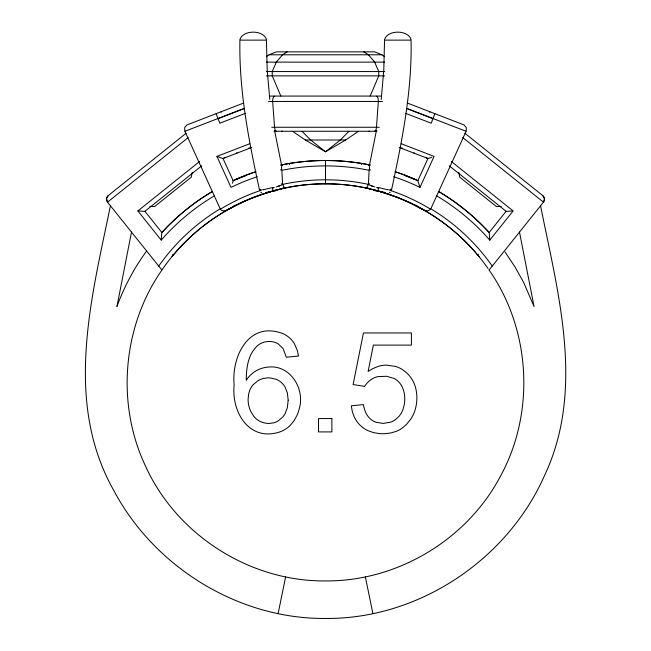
<?xml version="1.0" encoding="UTF-8"?>
<svg xmlns="http://www.w3.org/2000/svg" width="651" height="651" viewBox="0 0 651 651"><rect width="100%" height="100%" fill="white"/><g stroke="black" fill="none" stroke-linecap="round" stroke-linejoin="round"><path stroke-width="0.98" d="M214.187 195.967A220.25 218.549 51.3 0 0 164.882 236.028L161.22 240.113L161.765 232.676M374.528 131.152A4.972 1.896 90 0 0 376.465 127.327L378.353 101.458L272.647 101.458L274.567 127.303A4.972 1.896 -90 0 0 276.472 131.152M381.226 99.465L383.797 69.917L384.554 40.126L411.066 40.126C412.148 90.717 402.155 140.543 391.576 189.742L390.917 189.164M172.979 254.215L172.133 256.421L174.671 253.402A199.971 199.06 51.3 0 1 231.821 207.457M233.131 180.88L232.464 183.2M377.596 190.474L378.963 191.296M384.57 39.467C387.67 29.694 407.933 29.718 411.058 39.467M239.942 39.467C243.067 29.718 263.329 29.694 266.43 39.467M110.434 205.781C91.278 298.89 63.643 401.862 113.827 490.561C154.482 567.151 238.412 619.166 325.5 618.45C418.154 619.288 506.991 560.226 544.399 475.84C585.192 389.648 558.143 294.016 540.566 205.781M376.449 130.436L369.499 164.972M131.502 232.09L116.936 306.556C124.113 286.831 134.106 268.131 146.516 251.205M192.2 172.491L191.239 177.218L154.621 206.538L149.795 206.448M278.107 613.616L285.634 576.908M273.453 190.906L273.404 190.474M390.771 190.58A201.843 200.654 21.1 0 1 430.563 209.126L427.74 210.924L424.46 210.387A197.245 196.024 21.1 0 0 396.955 197.269L397.061 197.001M405.272 175.729L417.869 180.636L427.935 158.519L399.218 147.435M413.987 153.131L414.158 152.708M429.741 112.322L429.953 111.769M434.876 113.673L431.198 123.21L405.768 113.396M370.183 96.014L378.752 75.866L378.752 71.561L374.585 61.935L368.433 54.79L363.836 51.852M466.189 131.079L466.344 127.563L463.968 124.911L407.29 103.021M393.643 176.698A215.888 214.61 21.1 0 1 415.737 185.38L419.985 187.382L434.087 156.403L401.276 143.741M431.068 208.263L466.092 131.29L406.672 108.359M438.392 191.345A223.879 222.902 -51.3 0 1 489.129 232.488L506.087 211.306M436.813 195.967A220.25 218.549 -51.3 0 1 486.118 236.028L489.78 240.113L513.143 210.94L451.387 161.497M489.113 270.035L543.609 201.973L544.448 198.604L542.804 195.625A4.695 4.695 0 0 1 543.463 202.16L462.763 137.548M225.165 157.216L223.496 158.348M348.887 131.388L340.327 139.998L325.5 151.789L305.311 139.998L292.698 131.388M242.074 202.144L241.309 202.689M186.096 133.26L108.229 195.593L106.577 198.441L107.48 202.087L161.887 270.035M188.237 137.548L107.537 202.16A4.695 4.695 0 0 1 108.269 195.569M161.22 240.113L137.857 210.94L199.613 161.497M144.88 211.331L201.769 165.785M273.729 190.458L273.151 190.743L272.151 187.651L264.306 189.498A8.496 1.4 -16.3 0 1 263.289 189.669M389.355 192.842L390.185 192.224M266.373 56.661L269.026 54.79L276.374 51.852L374.626 51.852L381.974 54.79L384.627 56.661M302.113 131.388L310.673 139.998L325.5 151.789L345.689 139.998L358.302 131.388M241.578 202.518L228.273 209.386M287.164 51.852L282.567 54.79L276.415 61.935L272.248 71.561L272.248 75.866L280.817 96.014M260.083 189.164L259.423 189.661C248.796 140.494 238.893 90.692 239.918 40.126L266.43 40.126L267.203 69.917L269.774 99.465M266.674 192.875L254.045 197.269A197.245 196.024 -21.1 0 0 226.54 210.387L225.946 210.68M232.098 207.295L232.659 206.994M232.944 206.847L234.36 206.107M234.645 205.96L235.214 205.667M265.942 192.834L267.382 192.655A198.482 198.482 0 0 0 240.984 202.852L241.147 202.77M235.499 205.529L236.354 205.098M272.932 190.955L277.839 189.766M251.782 147.435L223.033 158.527L233.139 180.661L245.728 175.729M272.769 191.036L273.005 191.028M236.044 205.236L234.702 205.57M243.71 103.021L187.073 124.894L184.681 127.515L184.811 131.079M244.328 108.359L184.908 131.29L219.932 208.263M218.044 118.669L244.426 108.489M245.232 113.396L219.802 123.21L216.124 113.673M257.357 176.698A215.888 214.61 -21.1 0 0 235.263 185.38L231.015 187.382L216.913 156.403L249.724 143.741M250.521 147.915L248.422 148.192M431.792 157.306L428.179 158.519M272.232 191.239L269.506 192.021M282.168 184.9L278.034 186.145M266.617 192.81L267.024 192.745M266.397 192.965L267.61 192.59M267.984 192.476L267.537 192.615L269.815 191.931M268.147 192.427L268.594 192.289M266.446 192.354A4.695 4.695 0 0 0 268.399 192.191L270.059 191.703M268.399 192.191L269.457 191.882M270.344 191.776L270.84 191.638M270.718 191.671L271.158 191.549M270.515 191.573L275.918 190.1M271.906 191.329L272.476 191.174M272.639 190.971L274.771 190.393M275.837 190.116L276.903 189.848M276.765 189.88L291.176 186.796A196.578 194.323 1.1 0 1 325.5 183.81A196.578 194.323 -1.1 0 1 359.824 186.796L366.798 188.147M277.611 189.669L280.174 189.05M277.733 189.791L279.092 189.465M279.36 189.4L280.093 189.221M280.028 189.238L281.305 188.945M281.037 188.847L282.469 188.53M283.047 188.399L284.78 188.025M280.557 165.102L282.868 164.638M281.175 164.972L288.808 163.556A219.363 217.06 1.1 0 1 325.5 160.512A219.363 217.06 -1.1 0 1 362.192 163.547L369.825 164.972M281.338 183.94L282.607 183.688L281.867 170.31A214.171 211.827 1.1 0 1 325.5 165.899A214.171 211.827 -1.1 0 1 369.133 170.302L368.393 183.688L369.662 183.94M280.483 169.911L281.785 169.659M224.912 210.965C226.532 210.891 220.86 211.306 220.461 209.166A201.843 200.654 -21.1 0 1 260.229 190.58M144.709 211.38L137.857 210.94M263.313 189.653L262.735 189.726M391.227 189.848L390.543 189.889M512.671 210.989L506.291 211.38M402.578 148.192L400.479 147.915M385.058 192.834L382.023 192.175M501.205 206.448L496.379 206.538L459.761 177.218L458.8 172.491M266.422 62.13L384.578 62.13M269.026 54.79L381.974 54.79M266.349 71.561L384.651 71.561M266.349 75.866L384.651 75.866M269.392 96.071L381.608 96.071M268.578 101.499L272.647 101.499A4.866 1.847 -90 0 1 274.551 96.226M382.422 101.499L378.353 101.499A4.866 1.847 90 0 0 376.449 96.226M274.567 127.262L376.433 127.262M271.752 127.303L274.567 127.303M376.433 127.303L379.248 127.303M273.998 131.258L377.002 131.258M305.311 139.998L345.689 139.998M260.457 189.889L259.773 189.848M416.298 205.57L414.646 205.098M388.265 189.726L387.687 189.653M364.658 386.385L353.119 384.562L363.445 332.962L411.399 332.962L411.399 345.103L373.365 345.103L368.116 371.469L372.559 368.702L378.264 366.35A28.831 28.831 0 0 1 386.539 365.138L395.556 366.423A27.619 27.619 0 0 1 402.212 369.467L405.825 372.144A33.087 33.087 0 0 1 409.145 375.456L410.146 376.66A30.06 30.06 0 0 1 414.085 383.301C417.657 391.894 417.673 401.773 414.907 410.586A35.553 35.553 0 0 1 410.871 418.943L406.55 424.362L402.416 427.951A29.262 29.262 0 0 1 396.142 431.393L390.86 432.972L385.099 433.688A44.537 44.537 0 0 1 379.777 433.623L373.65 432.663L368.14 430.75A28.351 28.351 0 0 1 361.045 426.096A29.58 29.58 0 0 1 359.026 424.102A28.164 28.164 0 0 1 354.347 417.201L352.362 411.823L351.304 405.817L363.445 404.596C364.275 410.057 366.35 415.68 370.745 419.268A17.431 17.431 0 0 0 375.936 422.239L383.105 423.419L390.771 422.133A19.042 19.042 0 0 0 395.434 419.635L398.672 416.697A21.8 21.8 0 0 0 401.862 412.059C405.719 403.848 405.915 393.546 401.488 385.506A19.213 19.213 0 0 0 398.241 381.437A18.147 18.147 0 0 0 394.05 378.451L386.743 376.278L377.889 376.62A19.009 19.009 0 0 0 372.095 378.923A22.142 22.142 0 0 0 364.633 386.377M426.088 210.957L425.412 210.802M222.837 158.519L216.978 156.427M369.215 169.659L370.517 169.911M383.976 192.745L383.016 192.476M368.132 164.638L370.443 165.102M367.376 188.277L367.953 188.399M368.531 188.53L369.963 188.847M369.361 188.863L371.973 189.474M371.68 189.254L374.235 189.88M371.827 189.441L372.258 189.547M372.079 189.506L373.161 189.766M373.056 189.742L373.796 189.929M373.682 189.897L377.743 190.946L378.849 187.651L386.694 189.498A8.496 1.4 16.3 0 0 387.711 189.669M375.163 190.116L365.512 187.879A195.707 193.469 -1.1 0 0 325.5 183.826A195.707 193.469 1.1 0 0 285.488 187.87M375.082 190.1L380.111 191.467M372.966 186.145L368.832 184.9M376.229 190.393L378.361 190.971M377.857 190.987L380.501 191.736M379.403 191.418L379.907 191.565M379.419 191.272L380.485 191.573M380.038 191.597L381.494 192.021M380.721 191.793L382.324 192.265M383.577 192.647L383.618 192.655A198.482 198.482 0 0 1 410.016 202.852L409.853 202.77M380.941 191.703L382.601 192.191A4.695 4.695 0 0 0 384.554 192.354M381.543 191.882L382.601 192.191M383.463 192.615L396.955 197.269M406.574 108.489L432.956 118.669M414.956 205.236L415.501 205.529M427.284 158.258L426.861 158.03M408.926 202.144L422.727 209.386M415.786 205.667L416.355 205.96M377.987 190.914L377.271 190.458M416.64 206.107L417.21 206.4M417.486 206.554L418.056 206.847M426.901 158.055L425.827 157.216M260.815 192.224L261.645 192.842M464.904 133.26L542.731 195.569M449.231 165.785L506.12 211.331M477.867 255.225L476.329 253.402A199.971 199.06 -51.3 0 0 419.179 207.457M478.208 255.631L479.046 256.657M144.913 211.306L161.871 232.488A223.879 222.902 51.3 0 1 212.608 191.345M505.021 251.953L514.803 266.593L523.461 282.095M488.055 268.529L487.981 268.424A201.289 199.662 -51.3 0 0 422.702 209.427M489.039 269.945L489.104 270.051C531.07 330.008 535.407 413.336 499.846 477.305C466.279 540.224 396.817 581.514 325.5 580.928C249.935 581.677 176.779 535.024 145.564 466.222C116 403.929 122.437 326.599 161.904 270.059L163.019 268.424A201.289 199.662 51.3 0 1 228.298 209.427M478.705 256.177L478.021 254.215M523.754 282.672L534.064 306.556L519.498 232.09M221.047 111.769L221.259 112.322M236.842 152.708L237.013 153.131M419.968 187.317L417.869 180.864M489.235 232.676L489.78 240.113M365.366 576.908L372.893 613.616M281.501 164.972L274.551 130.436M282.868 164.63A219.029 216.726 1.1 0 1 325.5 160.512L325.5 183.818M236.492 179.131A221.942 221.942 0 0 1 254.858 172.043M396.142 172.043A221.942 221.942 0 0 1 414.508 179.131M226.54 210.387A197.302 196.081 -21.1 0 1 272.102 191.28M233.131 180.636A220.616 219.363 -21.1 0 1 256.014 171.661M378.898 191.28A197.302 196.081 21.1 0 1 424.46 210.387M394.986 171.661A220.656 219.411 21.1 0 1 417.869 180.636M273.51 191.37A15.526 0.757 -15 0 1 275.845 190.759M375.155 190.759A15.526 0.757 15 0 1 377.49 191.37M376.62 187.447A21.125 0.48 14.3 0 1 378.321 187.887M390.714 190.19A11.368 1.351 13.7 0 1 389.746 190.198M390.665 189.913A10.278 0.675 9.6 0 1 389.697 189.88M378.54 187.993A21.589 0.781 2.4 0 1 377.783 187.968M374.789 186.935A14.493 1.058 13.4 0 1 371.298 186.023M272.679 187.887A21.125 0.48 -14.3 0 1 274.38 187.447M261.254 190.198A11.368 1.351 -13.7 0 1 260.286 190.19M261.303 189.88A10.278 0.675 -9.6 0 1 260.335 189.913M273.217 187.968A21.589 0.781 -2.4 0 1 272.46 187.993M279.702 186.023A14.493 1.058 -13.4 0 1 276.211 186.935M158.73 266.096A205.903 204.308 51.3 0 1 220.632 208.54M234.612 205.35A5.932 3.979 62.5 0 1 233.986 205.472M161.847 232.529A224.864 223.195 51.3 0 1 212.389 191.484M430.368 208.54A205.903 204.308 -51.3 0 1 492.27 266.096M417.014 205.472A5.932 3.963 -62.6 0 1 416.388 205.35M438.611 191.484A224.864 223.195 -51.3 0 1 489.153 232.529M282.095 131.079A4.866 1.863 90 0 1 281.745 131.103M369.255 131.103A4.866 1.863 -90 0 1 368.905 131.079M369.125 188.546A4.956 4.59 -77.5 0 1 367.31 187.789A4.695 4.695 0 0 0 369.109 188.652M359.848 186.666A4.891 1.953 -80.1 0 1 359.319 186.455M368.23 184.314A4.923 1.977 -78.3 0 1 365.528 187.805M384.407 192.322A4.891 4.524 -73.1 0 1 382.65 192.061M361.46 163.832A4.809 1.929 -80.5 0 1 361.59 163.759M361.362 164.321A4.663 1.09 -41.7 0 1 361.565 164.215M368.116 164.768A4.891 1.961 -78.8 0 1 369.337 169.667M325.5 160.512A219.029 216.726 -1.1 0 1 368.132 164.63M368.287 184.355A200.296 198.107 -1.1 0 0 325.5 179.822A200.296 198.107 1.1 0 0 282.713 184.355M281.875 188.546A4.956 4.59 77.5 0 0 283.69 187.789A4.695 4.695 0 0 1 281.891 188.652M291.681 186.455A4.891 1.953 80.1 0 1 291.152 186.666M285.472 187.805A4.923 1.977 78.3 0 1 282.77 184.314M268.35 192.061A4.891 4.524 73.1 0 1 266.593 192.322M289.41 163.759A4.809 1.929 80.5 0 1 289.54 163.832M289.435 164.215A4.663 1.09 41.7 0 1 289.638 164.321M281.663 169.667A4.891 1.961 78.8 0 1 282.884 164.768M246.306 378.402L246.273 380.249C249.927 374.553 255.566 370.159 262.076 368.238A28.994 28.994 0 0 1 268.904 367.009C290.525 364.991 305.132 389.152 299.289 408.568A37.66 37.66 0 0 1 297.19 414.964L294.016 420.831L289.964 425.664A28.066 28.066 0 0 1 285.057 429.424A28.929 28.929 0 0 1 279.458 432.052C249.138 441.769 231.325 412.156 234.132 385.01C231.317 355.763 249.276 320.447 283.169 333.727A25.21 25.21 0 0 1 289.435 337.763A25.12 25.12 0 0 1 294.252 343.427L297.361 350.523L298.483 356.032L286.342 357.244L283.095 348.61L278.319 343.956A15.795 15.795 0 0 0 273.689 341.978L270.238 341.482A20.482 20.482 0 0 0 267.87 341.515A18.472 18.472 0 0 0 258.659 344.737C248.658 352.687 246.436 366.367 246.306 378.402M288.165 400.137L287.384 407.575L285.048 413.743A19.742 19.742 0 0 1 282.624 417.161L278.083 420.977A16.893 16.893 0 0 1 273.737 422.808L269.88 423.394A19.644 19.644 0 0 1 258.341 420.424A19.099 19.099 0 0 1 253.63 416.103L250.838 411.578A28.221 28.221 0 0 1 248.08 399.462L248.674 393.782L249.968 389.762A19.4 19.4 0 0 1 253.288 384.603L257.942 380.705A18.83 18.83 0 0 1 263.338 378.467L267.333 377.914A24.551 24.551 0 0 1 270.539 377.979L276.374 379.378A17.431 17.431 0 0 1 280.524 381.82L281.273 382.446A19.213 19.213 0 0 1 283.356 384.603A18.692 18.692 0 0 1 285.089 387.101L287.392 393.001L288.165 400.137M331.872 418.56L318.518 418.56L318.518 431.914L331.872 431.914L331.872 418.56"/></g></svg>
